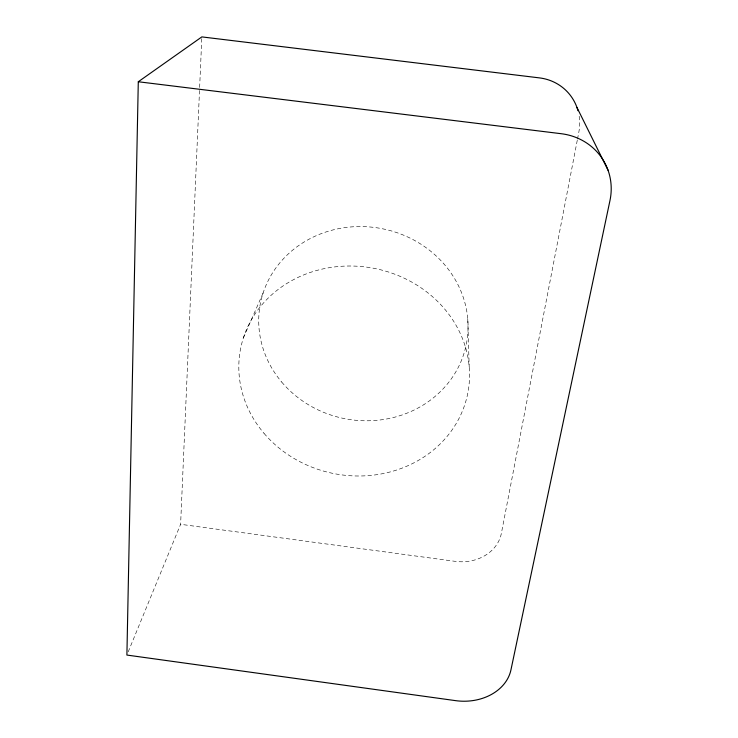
<?xml version="1.0" encoding="UTF-8"?>
<svg xmlns="http://www.w3.org/2000/svg" width="738" height="738" viewBox="0 0 738 738"><rect width="100%" height="100%" fill="white"/><g stroke="black" fill="none" stroke-linecap="round" stroke-linejoin="round"><path stroke-width="0.55" stroke-dasharray="3.69 2.77" d="M128.209 651.866L180.607 524.303L199.592 88.625M199.638 87.481L201.843 36.9M577.282 140.22L501.351 533.426A40.618 34.271 2 0 1 455.337 561.36L180.607 524.303M577.494 139.095L578.804 132.314A49.455 47.02 -39.6 0 0 578.795 114.076M243.429 337.746L263.134 292.921M467.763 319.157L469.202 366.989M264.029 433.344A115.755 104.565 11 0 0 461.601 413.003A115.755 104.565 11 0 0 336.897 266.667A115.755 104.565 11 0 0 264.029 433.344M281.63 381.989A104.971 96.807 11 0 0 460.89 361.777A104.971 96.807 11 0 0 347.663 227.267A104.971 96.807 11 0 0 281.63 381.989"/><path stroke-width="1.11" d="M138.292 81.752L126.899 655.058L455.623 700.648A48.846 38.68 3.2 0 0 510.945 669.883L609.975 200.515A61.448 57.665 -27.2 0 0 561.258 133.716L138.292 81.752L201.843 36.9L539.432 77.887A49.455 47.02 -39.6 0 1 578.002 110.737M576.968 107.49L608.038 170.22"/></g></svg>
